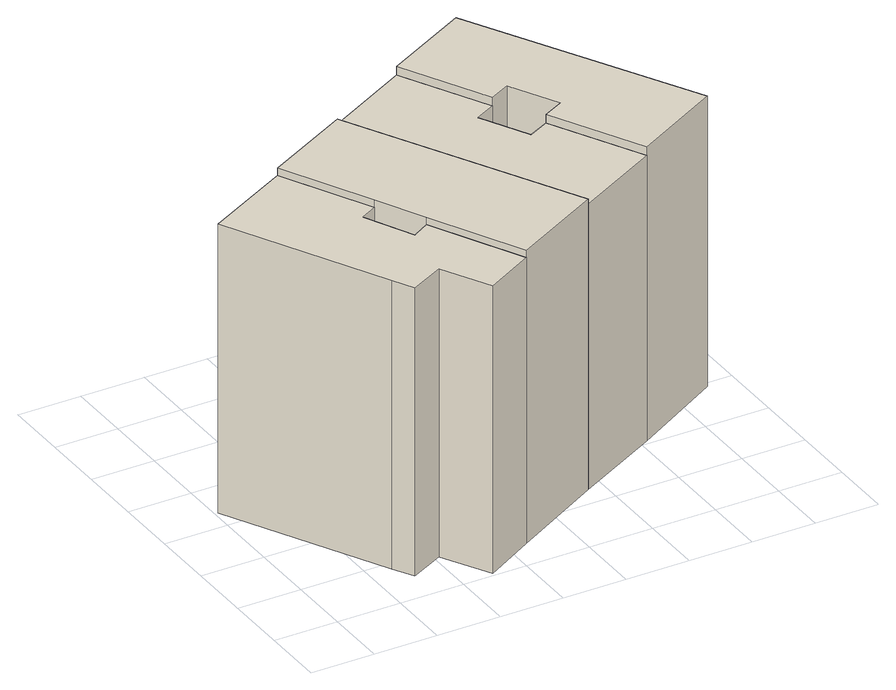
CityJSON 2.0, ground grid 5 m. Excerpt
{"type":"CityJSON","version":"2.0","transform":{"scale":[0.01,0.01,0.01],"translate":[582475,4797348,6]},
"CityObjects":{
"building1":{"type":"Building","attributes":{"name":"2447"},"children":["building1-1"],"geometry":[{"type":"MultiSurface","lod":"1","boundaries":[[[0,1,2,3]],[[1,4,5,2]],[[4,6,7,5]],[[6,8,9,7]],[[8,10,11,9]],[[10,12,13,11]],[[12,14,15,13]],[[14,16,17,15]],[[16,18,19,17]],[[18,20,21,19]],[[20,0,3,21]],[[20,18,16,14,12,10,8,6,4,1,0]]]}]},
"building1-1":{"type":"BuildingPart","attributes":{"name":"2447_P","measuredHeight":22.94},"parents":["building1"],"geometry":[{"type":"MultiSurface","lod":"2","boundaries":[[[0,1,2,3]],[[1,4,5,2]],[[4,6,7,5]],[[6,8,9,7]],[[8,10,11,9]],[[10,12,13,11]],[[12,14,15,13]],[[14,16,17,15]],[[16,18,19,17]],[[18,20,21,19]],[[20,0,3,21]],[[20,18,16,14,12,10,8,6,4,1,0]]],"semantics":{"surfaces":[{"type":"WallSurface"},{"type":"RoofSurface"}],"values":[0,0,0,0,0,0,0,0,0,0,0,1]}}]},
"building2":{"type":"Building","attributes":{"name":"2446"},"children":["building2-1"],"geometry":[{"type":"MultiSurface","lod":"1","boundaries":[[[22,23,24,5]],[[23,25,26,24]],[[25,27,15,26]],[[27,28,13,15]],[[28,29,7,13]],[[29,22,5,7]],[[29,28,27,25,23,22]]]}]},
"building2-1":{"type":"BuildingPart","attributes":{"name":"2446_P","measuredHeight":23.34},"parents":["building2"],"geometry":[{"type":"MultiSurface","lod":"2","boundaries":[[[22,23,24,5]],[[23,25,26,24]],[[25,27,15,26]],[[27,28,13,15]],[[28,29,7,13]],[[29,22,5,7]],[[29,28,27,25,23,22]]],"semantics":{"surfaces":[{"type":"WallSurface"},{"type":"RoofSurface"}],"values":[0,0,0,0,0,0,1]}}]},
"building3":{"type":"Building","attributes":{"name":"2470"},"children":["building3-1"],"geometry":[{"type":"MultiSurface","lod":"1","boundaries":[[[30,31,32,24]],[[31,33,34,32]],[[33,35,36,34]],[[35,37,38,36]],[[37,39,40,38]],[[39,41,42,40]],[[41,43,26,42]],[[43,30,24,26]],[[43,41,39,37,35,33,31,30]]]}]},
"building3-1":{"type":"BuildingPart","attributes":{"name":"2470_P","measuredHeight":22.79},"parents":["building3"],"geometry":[{"type":"MultiSurface","lod":"2","boundaries":[[[30,31,32,24]],[[31,33,34,32]],[[33,35,36,34]],[[35,37,38,36]],[[37,39,40,38]],[[39,41,42,40]],[[41,43,26,42]],[[43,30,24,26]],[[43,41,39,37,35,33,31,30]]],"semantics":{"surfaces":[{"type":"WallSurface"},{"type":"RoofSurface"}],"values":[0,0,0,0,0,0,0,0,1]}}]},
"building4":{"type":"Building","attributes":{"name":"2471"},"children":["building4-1"],"geometry":[{"type":"MultiSurface","lod":"1","boundaries":[[[44,45,46,47]],[[45,48,42,46]],[[48,49,40,42]],[[49,50,51,40]],[[50,52,53,51]],[[52,54,34,53]],[[54,55,32,34]],[[55,44,47,32]],[[55,54,52,50,49,48,45,44]]]}]},
"building4-1":{"type":"BuildingPart","attributes":{"name":"2471_P","measuredHeight":23.23},"parents":["building4"],"geometry":[{"type":"MultiSurface","lod":"2","boundaries":[[[44,45,46,47]],[[45,48,42,46]],[[48,49,40,42]],[[49,50,51,40]],[[50,52,53,51]],[[52,54,34,53]],[[54,55,32,34]],[[55,44,47,32]],[[55,54,52,50,49,48,45,44]]],"semantics":{"surfaces":[{"type":"WallSurface"},{"type":"RoofSurface"}],"values":[0,0,0,0,0,0,0,0,1]}}]}
},
"vertices":[
[674,421,2308],[23,1674,2308],[23,1674,2],[674,421,8],[706,2036,2308],[706,2036,23],[1067,1329,2308],[1067,1329,22],[932,1256,2308],[932,1256,19],[1120,870,2308],[1120,870,19],[1259,951,2308],[1259,951,23],[1629,222,2308],[1629,222,29],[1239,11,2308],[1239,11,14],[1031,390,2308],[1031,390,13],[762,253,2308],[762,253,9],
[706,2036,2365],[1393,2401,2365],[1393,2401,37],[2342,607,2365],[2342,607,49],[1629,222,2365],[1259,951,2365],[1067,1329,2365],
[1393,2401,2325],[2075,2767,2325],[2075,2767,48],[2437,2076,2325],[2437,2076,53],[2271,1989,2325],[2271,1989,49],[2471,1609,2325],[2471,1609,51],[2638,1695,2325],[2638,1695,62],[3018,971,2325],[3018,971,44],[2342,607,2325],
[2756,3128,2393],[3720,1350,2393],[3720,1350,76],[2756,3128,59],[3018,971,2393],[2638,1695,2393],[2801,1780,2393],[2801,1780,76],[2600,2161,2393],[2600,2161,64],[2437,2076,2393],[2075,2767,2393]
]}
